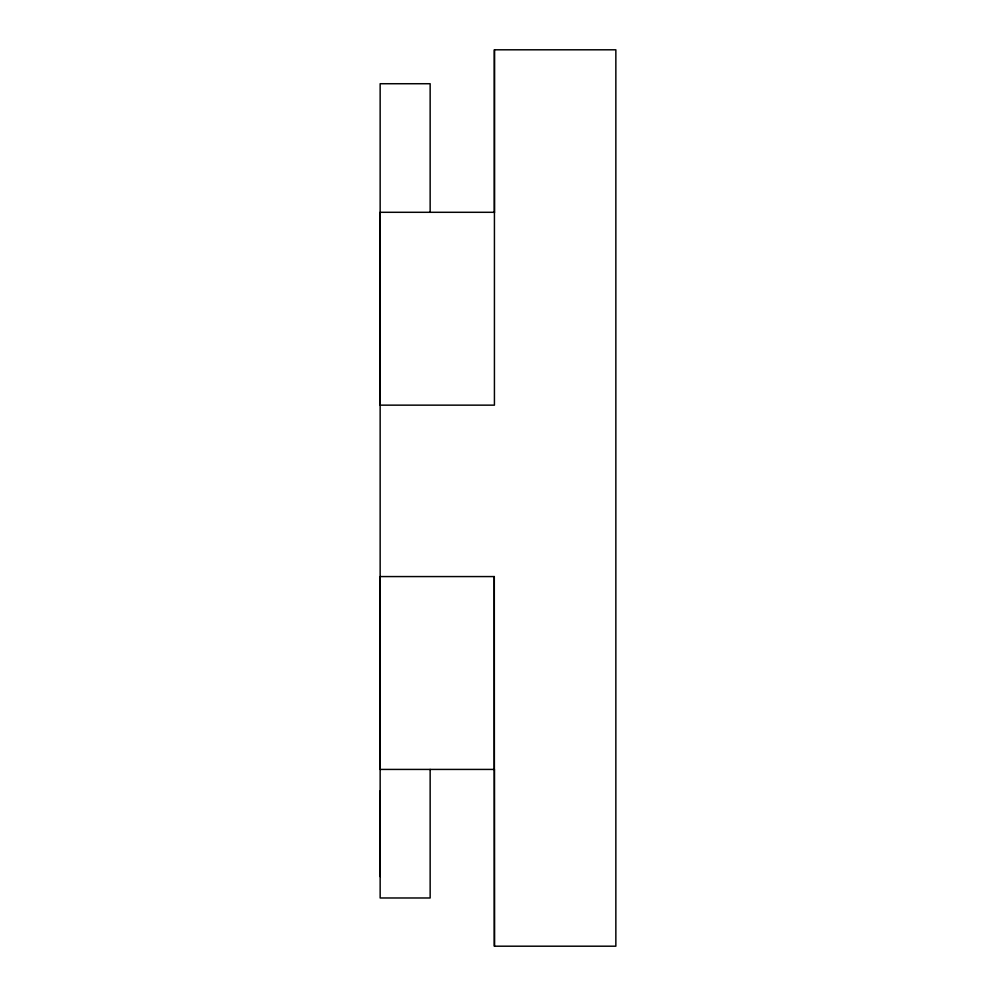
<?xml version="1.0" encoding="UTF-8"?>
<svg xmlns="http://www.w3.org/2000/svg" width="996" height="996" viewBox="0 0 996 996"><rect width="100%" height="100%" fill="white"/><g stroke="black" fill="none" stroke-linecap="round" stroke-linejoin="round"><path stroke-width="1.49" d="M380.148 876.555L380.148 790.849M494.277 769.422L494.277 576.572L380.148 576.572L380.148 769.422L494.365 769.422M494.427 212.733L494.427 49.8L615.852 49.8L615.852 946.2L494.427 946.2L494.277 576.572M494.427 212.297L380.148 212.297L380.148 405.148L494.427 405.148L494.427 49.8M494.402 769.149L494.427 946.2M430.148 212.297L430.148 83.726L380.148 83.726L380.148 897.981L430.148 897.981L430.148 769.422"/></g></svg>
